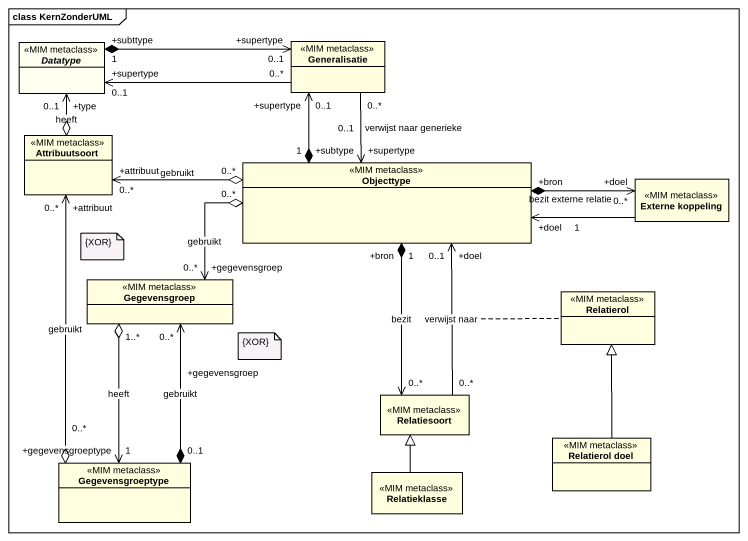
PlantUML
@startuml
mainframe class KernZonderUML
hide circle
hide empty members
abstract class Datatype <<MIM metaclass>> #FFFFF0
class Generalisatie <<MIM metaclass>> #FFFFE0
class Attribuutsoort <<MIM metaclass>> #FFFFE0
class Objecttype <<MIM metaclass>> #FFFFE0
class "Externe koppeling" as Externe_koppeling <<MIM metaclass>> #FFFFE0
class Gegevensgroep <<MIM metaclass>> #FFFFE0
class Relatierol <<MIM metaclass>> #FFFFE0
class Relatiesoort <<MIM metaclass>> #FFFFE0
class Gegevensgroeptype <<MIM metaclass>> #FFFFE0
class "Relatierol doel" as Relatierol_doel <<MIM metaclass>> #FFFFE0
class Relatieklasse <<MIM metaclass>> #FFFFE0
Generalisatie "+supertype\n0..1" <-left-* "+subttype\n1" Datatype
Generalisatie "0..*" -left-> "+supertype\n0..1" Datatype
Generalisatie "0..*" --> "+supertype\n0..1" Objecttype : verwijst naar generieke
Attribuutsoort o-up-> "+type\n0..1" Datatype : heeft
Attribuutsoort "+attribuut\n0..*" <-right-o "0..*" Objecttype : gebruikt
Attribuutsoort "+attribuut\n0..*" <--o "0..*" Gegevensgroeptype : gebruikt
Objecttype "+subtype\n1" *-up-> "+supertype\n0..1" Generalisatie
Objecttype "+doel\n0..1" <-- "0..*" Relatiesoort : verwijst naar
(Objecttype, Relatiesoort) .. Relatierol
Objecttype "+bron\n1" *--> "0..*" Relatiesoort : bezit
Externe_koppeling "+doel\n0..*" <-left-* "+bron" Objecttype : bezit externe relatie
Externe_koppeling -left-> "+doel\n1" Objecttype
Gegevensgroep "+gegevensgroep\n0..*" <-right-o "0..*" Objecttype : gebruikt
Gegevensgroep "1..*" o--> "+gegevensgroeptype\n1" Gegevensgroeptype : heeft
Gegevensgroeptype "0..1" *-up-> "+gegevensgroep\n0..*" Gegevensgroep : gebruikt
Relatierol_doel -up-|> Relatierol
Relatieklasse -up-|> Relatiesoort
note as N1
  {XOR}
end note
note as N2
  {XOR}
end note
@enduml
